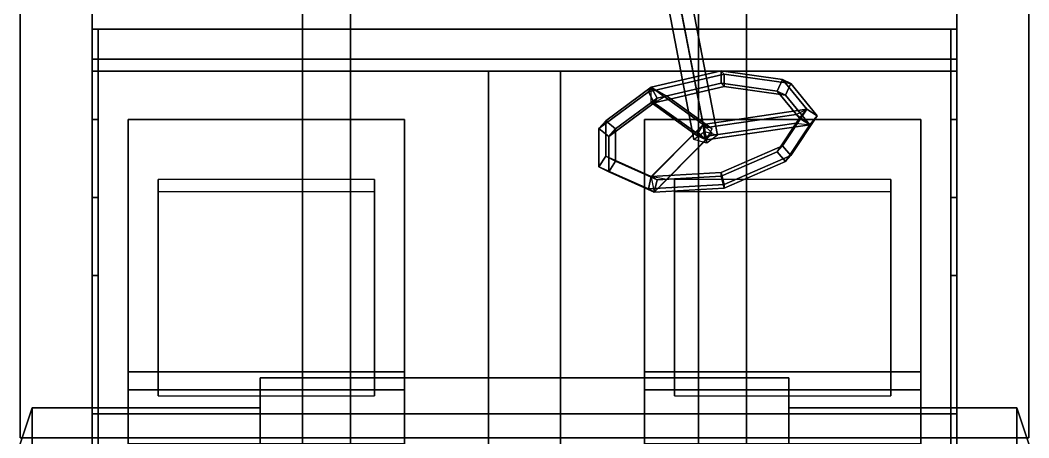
# Model space of a CAD drawing. Header units: millimetres. Extents: x -0.84 to 1, y -1.82 to 5.23.
# Drawn here: x -0.84 to 0.84, y -0.63 to 0.065 of the extents above; entities that cross this region are included whole.
import ezdxf

# ---------------------------------------------------------------- set-up
doc = ezdxf.new("R2010")
doc.units = ezdxf.units.MM
doc.layers.add('tent', color=1, linetype='Continuous')

msp = doc.modelspace()

# ---------------------------------------------------------------- linework, layer by layer
for points in [[(-0.37, 0.67, 0.37), (-0.37, -0.68, 0.37), (-0.37, -0.65, 0.47), (-0.37, 0.69, 0.47)], [(-0.37, 0.69, 0.47), (-0.37, -0.65, 0.47), (-0.29, -0.65, 0.47), (-0.29, 0.69, 0.47)], [(-0.29, -0.65, 0.47), (-0.29, -0.68, 0.37), (-0.29, 0.67, 0.37), (-0.29, 0.69, 0.47)], [(0.29, 0.67, 0.37), (0.29, -0.68, 0.37), (0.29, -0.65, 0.47), (0.29, 0.69, 0.47)], [(0.29, 0.69, 0.47), (0.29, -0.65, 0.47), (0.37, -0.65, 0.47), (0.37, 0.69, 0.47)], [(0.37, -0.65, 0.47), (0.37, -0.68, 0.37), (0.37, 0.67, 0.37), (0.37, 0.69, 0.47)], [(-0.29, 0.67, 0.37), (-0.29, -0.68, 0.37), (-0.37, -0.68, 0.37), (-0.37, 0.67, 0.37)], [(0.37, 0.67, 0.37), (0.37, -0.68, 0.37), (0.29, -0.68, 0.37), (0.29, 0.67, 0.37)], [(-0.84, 0.42, 0.47), (-0.84, -0.63, 0.47), (0.84, -0.63, 0.47), (0.84, 0.42, 0.47)], [(0.84, 0.42, 0.44), (0.84, -0.63, 0.44), (-0.84, -0.63, 0.44), (-0.84, 0.42, 0.44)], [(-0.84, -0.63, 0.44), (-0.84, -0.63, 0.47), (-0.84, 0.42, 0.47), (-0.84, 0.42, 0.44)], [(0.84, 0.42, 0.47), (0.84, -0.63, 0.47), (0.84, -0.63, 0.44), (0.84, 0.42, 0.44)], [(0.2584, 0.0944, 1.0363), (0.2407, 0.0811, 1.0188), (0.282, -0.1337, 1.1399), (0.2997, -0.1204, 1.1574)], [(0.28, 0.0887, 1.0189), (0.2584, 0.0944, 1.0363), (0.2997, -0.1204, 1.1574), (0.3213, -0.1261, 1.14)], [(0.2622, 0.0754, 1.0014), (0.28, 0.0887, 1.0189), (0.3213, -0.1261, 1.14), (0.3036, -0.1394, 1.1224)], [(-0.72, 0.08, 0.47), (-0.72, 0.05, 0.47), (-0.72, 0.05, 1.25), (-0.72, 0.08, 1.25)], [(-0.72, 0.08, 1.25), (-0.72, 0.05, 1.25), (0.72, 0.05, 1.25), (0.72, 0.08, 1.25)], [(0.2407, 0.0811, 1.0188), (0.2622, 0.0754, 1.0014), (0.3036, -0.1394, 1.1224), (0.282, -0.1337, 1.1399)], [(0.72, 0.05, 1.25), (0.72, 0.05, 0.47), (0.72, 0.08, 0.47), (0.72, 0.08, 1.25)], [(-0.72, 0.05, 1.25), (-0.72, 0.05, 0.47), (0.72, 0.05, 0.47), (0.72, 0.05, 1.25)], [(-0.72, 0.05, 0.47), (-0.72, -0.58, 0.47), (-0.72, -0.1, 0.57), (-0.72, 0.05, 0.57)], [(-0.72, 0.05, 0.57), (-0.72, -0.1, 0.57), (-0.71, -0.1, 0.57), (-0.71, 0.05, 0.57)], [(-0.71, -0.1, 0.57), (-0.71, -0.58, 0.47), (-0.71, 0.05, 0.47), (-0.71, 0.05, 0.57)], [(0.71, 0.05, 0.47), (0.71, -0.58, 0.47), (0.71, -0.1, 0.57), (0.71, 0.05, 0.57)], [(0.71, 0.05, 0.57), (0.71, -0.1, 0.57), (0.72, -0.1, 0.57), (0.72, 0.05, 0.57)], [(0.72, -0.1, 0.57), (0.72, -0.58, 0.47), (0.72, 0.05, 0.47), (0.72, 0.05, 0.57)], [(-0.06, -0.02, 0.47), (-0.06, -1.09, 0.47), (-0.06, -1.09, 0.62), (-0.06, -0.02, 0.62)], [(-0.06, -0.02, 0.62), (-0.06, -1.09, 0.62), (0.06, -1.09, 0.62), (0.06, -0.02, 0.62)], [(0.06, -0.02, 0.62), (0.06, -0.02, 0.47), (-0.06, -0.02, 0.47), (-0.06, -0.02, 0.62)], [(0.06, -1.09, 0.62), (0.06, -1.09, 0.47), (0.06, -0.02, 0.47), (0.06, -0.02, 0.62)], [(0.2112, -0.0466, 1.267), (0.2063, -0.0542, 1.2861), (0.3325, -0.0247, 1.2954), (0.3275, -0.0194, 1.2755)], [(0.2063, -0.0542, 1.2861), (0.2162, -0.0724, 1.2815), (0.3324, -0.0452, 1.29), (0.3325, -0.0247, 1.2954)], [(0.2211, -0.0648, 1.2623), (0.2112, -0.0466, 1.267), (0.3275, -0.0194, 1.2755), (0.3274, -0.0399, 1.2701)], [(0.3274, -0.0399, 1.2701), (0.3275, -0.0194, 1.2755), (0.4297, -0.0339, 1.215), (0.4209, -0.0532, 1.2148)], [(0.3275, -0.0194, 1.2755), (0.3325, -0.0247, 1.2954), (0.4436, -0.0404, 1.2297), (0.4297, -0.0339, 1.215)], [(0.3325, -0.0247, 1.2954), (0.3324, -0.0452, 1.29), (0.4347, -0.0597, 1.2295), (0.4436, -0.0404, 1.2297)], [(0.1353, -0.1027, 1.1933), (0.1239, -0.1151, 1.2062), (0.2063, -0.0542, 1.2861), (0.2112, -0.0466, 1.267)], [(0.1517, -0.116, 1.1949), (0.1353, -0.1027, 1.1933), (0.2112, -0.0466, 1.267), (0.2211, -0.0648, 1.2623)], [(0.211, -0.0722, 1.2525), (0.2112, -0.0466, 1.267), (0.2975, -0.1084, 1.1278), (0.2872, -0.1268, 1.1296)], [(0.2112, -0.0466, 1.267), (0.2366, -0.0611, 1.2634), (0.3128, -0.1157, 1.1406), (0.2975, -0.1084, 1.1278)], [(0.2162, -0.0724, 1.2815), (0.2211, -0.0648, 1.2623), (0.3274, -0.0399, 1.2701), (0.3324, -0.0452, 1.29)], [(0.3324, -0.0452, 1.29), (0.3274, -0.0399, 1.2701), (0.4209, -0.0532, 1.2148), (0.4347, -0.0597, 1.2295)], [(0.4209, -0.0532, 1.2148), (0.4297, -0.0339, 1.215), (0.4701, -0.0832, 1.1136), (0.4578, -0.0983, 1.1221)], [(0.4297, -0.0339, 1.215), (0.4436, -0.0404, 1.2297), (0.4874, -0.094, 1.1197), (0.4701, -0.0832, 1.1136)], [(0.4436, -0.0404, 1.2297), (0.4347, -0.0597, 1.2295), (0.4751, -0.109, 1.1282), (0.4874, -0.094, 1.1197)], [(0.1239, -0.1151, 1.2062), (0.1403, -0.1284, 1.2078), (0.2162, -0.0724, 1.2815), (0.2063, -0.0542, 1.2861)], [(0.1403, -0.1284, 1.2078), (0.1517, -0.116, 1.1949), (0.2211, -0.0648, 1.2623), (0.2162, -0.0724, 1.2815)], [(0.2366, -0.0611, 1.2634), (0.2162, -0.0724, 1.2815), (0.3025, -0.1342, 1.1424), (0.3128, -0.1157, 1.1406)], [(0.4347, -0.0597, 1.2295), (0.4209, -0.0532, 1.2148), (0.4578, -0.0983, 1.1221), (0.4751, -0.109, 1.1282)], [(0.2162, -0.0724, 1.2815), (0.211, -0.0722, 1.2525), (0.2872, -0.1268, 1.1296), (0.3025, -0.1342, 1.1424)], [(0.4524, -0.0917, 1.1356), (0.4701, -0.0832, 1.1136), (0.2975, -0.1084, 1.1278), (0.3, -0.1139, 1.1482)], [(0.4701, -0.0832, 1.1136), (0.4524, -0.1064, 1.1095), (0.3, -0.1287, 1.122), (0.2975, -0.1084, 1.1278)], [(0.4578, -0.0983, 1.1221), (0.4701, -0.0832, 1.1136), (0.4297, -0.1443, 1.019), (0.4209, -0.1542, 1.0356)], [(0.4701, -0.0832, 1.1136), (0.4874, -0.094, 1.1197), (0.4436, -0.1603, 1.0169), (0.4297, -0.1443, 1.019)], [(-0.72, -0.58, 0.47), (-0.72, -0.58, 0.47), (-0.72, -0.23, 0.6), (-0.72, -0.1, 0.57)], [(-0.72, -0.1, 0.57), (-0.72, -0.23, 0.6), (-0.71, -0.23, 0.6), (-0.71, -0.1, 0.57)], [(-0.71, -0.23, 0.6), (-0.71, -0.58, 0.47), (-0.71, -0.58, 0.47), (-0.71, -0.1, 0.57)], [(-0.2, -0.1, 0.77), (-0.2, -0.1, 0.68), (-0.66, -0.1, 0.68), (-0.66, -0.1, 0.77)], [(-0.2, -0.1, 0.68), (-0.2, -0.52, 0.64), (-0.66, -0.52, 0.64), (-0.66, -0.1, 0.68)], [(-0.66, -0.1, 0.77), (-0.66, -0.52, 0.72), (-0.2, -0.52, 0.72), (-0.2, -0.1, 0.77)], [(-0.66, -0.1, 0.68), (-0.66, -0.52, 0.64), (-0.66, -0.52, 0.72), (-0.66, -0.1, 0.77)], [(-0.2, -0.52, 0.72), (-0.2, -0.52, 0.64), (-0.2, -0.1, 0.68), (-0.2, -0.1, 0.77)], [(0.66, -0.1, 0.77), (0.66, -0.1, 0.68), (0.2, -0.1, 0.68), (0.2, -0.1, 0.77)], [(0.2, -0.1, 0.68), (0.2, -0.52, 0.64), (0.2, -0.52, 0.72), (0.2, -0.1, 0.77)], [(0.2, -0.1, 0.77), (0.2, -0.52, 0.72), (0.66, -0.52, 0.72), (0.66, -0.1, 0.77)], [(0.66, -0.1, 0.68), (0.66, -0.52, 0.64), (0.2, -0.52, 0.64), (0.2, -0.1, 0.68)], [(0.4751, -0.109, 1.1282), (0.4524, -0.0917, 1.1356), (0.3, -0.1139, 1.1482), (0.3025, -0.1342, 1.1424)], [(0.4751, -0.109, 1.1282), (0.4578, -0.0983, 1.1221), (0.4209, -0.1542, 1.0356), (0.4347, -0.1701, 1.0335)], [(0.4874, -0.094, 1.1197), (0.4751, -0.109, 1.1282), (0.4347, -0.1701, 1.0335), (0.4436, -0.1603, 1.0169)], [(0.66, -0.52, 0.72), (0.66, -0.52, 0.64), (0.66, -0.1, 0.68), (0.66, -0.1, 0.77)], [(0.71, -0.58, 0.47), (0.71, -0.58, 0.47), (0.71, -0.23, 0.6), (0.71, -0.1, 0.57)], [(0.71, -0.1, 0.57), (0.71, -0.23, 0.6), (0.72, -0.23, 0.6), (0.72, -0.1, 0.57)], [(0.72, -0.23, 0.6), (0.72, -0.58, 0.47), (0.72, -0.58, 0.47), (0.72, -0.1, 0.57)], [(0.1353, -0.1614, 1.089), (0.1239, -0.1789, 1.0929), (0.1239, -0.1151, 1.2062), (0.1353, -0.1027, 1.1933)], [(0.1239, -0.1789, 1.0929), (0.1403, -0.1872, 1.1035), (0.1403, -0.1284, 1.2078), (0.1239, -0.1151, 1.2062)], [(0.1517, -0.1698, 1.0996), (0.1353, -0.1614, 1.089), (0.1353, -0.1027, 1.1933), (0.1517, -0.116, 1.1949)], [(0.1403, -0.1872, 1.1035), (0.1517, -0.1698, 1.0996), (0.1517, -0.116, 1.1949), (0.1403, -0.1284, 1.2078)], [(0.2112, -0.1954, 1.0029), (0.211, -0.1963, 1.0323), (0.2872, -0.1195, 1.1427), (0.2975, -0.1084, 1.1278)], [(0.2366, -0.1999, 1.0172), (0.2112, -0.1954, 1.0029), (0.2975, -0.1084, 1.1278), (0.3128, -0.1231, 1.1275)], [(0.4524, -0.1064, 1.1095), (0.4751, -0.109, 1.1282), (0.3025, -0.1342, 1.1424), (0.3, -0.1287, 1.122)], [(0.211, -0.1963, 1.0323), (0.2162, -0.2212, 1.0174), (0.3025, -0.1342, 1.1424), (0.2872, -0.1195, 1.1427)], [(0.2162, -0.2212, 1.0174), (0.2366, -0.1999, 1.0172), (0.3128, -0.1231, 1.1275), (0.3025, -0.1342, 1.1424)], [(0.4209, -0.1542, 1.0356), (0.4297, -0.1443, 1.019), (0.3275, -0.1886, 0.9752), (0.3274, -0.1946, 0.9956)], [(0.4297, -0.1443, 1.019), (0.4436, -0.1603, 1.0169), (0.3325, -0.2084, 0.9694), (0.3275, -0.1886, 0.9752)], [(0.2112, -0.1954, 1.0029), (0.2063, -0.2157, 0.9994), (0.1239, -0.1789, 1.0929), (0.1353, -0.1614, 1.089)], [(0.2211, -0.2008, 1.0209), (0.2112, -0.1954, 1.0029), (0.1353, -0.1614, 1.089), (0.1517, -0.1698, 1.0996)], [(0.4347, -0.1701, 1.0335), (0.4209, -0.1542, 1.0356), (0.3274, -0.1946, 0.9956), (0.3324, -0.2144, 0.9897)], [(0.4436, -0.1603, 1.0169), (0.4347, -0.1701, 1.0335), (0.3324, -0.2144, 0.9897), (0.3325, -0.2084, 0.9694)], [(0.2063, -0.2157, 0.9994), (0.2162, -0.2212, 1.0174), (0.1403, -0.1872, 1.1035), (0.1239, -0.1789, 1.0929)], [(0.2162, -0.2212, 1.0174), (0.2211, -0.2008, 1.0209), (0.1517, -0.1698, 1.0996), (0.1403, -0.1872, 1.1035)], [(-0.25, -0.22, 0.67), (-0.25, -0.2, 0.47), (-0.61, -0.2, 0.47), (-0.61, -0.22, 0.67)], [(-0.61, -0.2, 0.47), (-0.61, -0.56, 0.47), (-0.61, -0.52, 0.64), (-0.61, -0.22, 0.67)], [(-0.25, -0.52, 0.64), (-0.25, -0.56, 0.47), (-0.25, -0.2, 0.47), (-0.25, -0.22, 0.67)], [(0.3275, -0.1886, 0.9752), (0.3325, -0.2084, 0.9694), (0.2063, -0.2157, 0.9994), (0.2112, -0.1954, 1.0029)], [(0.3274, -0.1946, 0.9956), (0.3275, -0.1886, 0.9752), (0.2112, -0.1954, 1.0029), (0.2211, -0.2008, 1.0209)], [(0.3324, -0.2144, 0.9897), (0.3274, -0.1946, 0.9956), (0.2211, -0.2008, 1.0209), (0.2162, -0.2212, 1.0174)], [(0.25, -0.2, 0.47), (0.25, -0.56, 0.47), (0.25, -0.52, 0.64), (0.25, -0.22, 0.67)], [(0.61, -0.22, 0.67), (0.61, -0.2, 0.47), (0.25, -0.2, 0.47), (0.25, -0.22, 0.67)], [(0.61, -0.52, 0.64), (0.61, -0.56, 0.47), (0.61, -0.2, 0.47), (0.61, -0.22, 0.67)], [(0.3325, -0.2084, 0.9694), (0.3324, -0.2144, 0.9897), (0.2162, -0.2212, 1.0174), (0.2063, -0.2157, 0.9994)], [(-0.72, -0.58, 0.47), (-0.72, -0.58, 0.47), (-0.72, -0.36, 0.68), (-0.72, -0.23, 0.6)], [(-0.72, -0.23, 0.6), (-0.72, -0.36, 0.68), (-0.71, -0.36, 0.68), (-0.71, -0.23, 0.6)], [(-0.71, -0.36, 0.68), (-0.71, -0.58, 0.47), (-0.71, -0.58, 0.47), (-0.71, -0.23, 0.6)], [(0.71, -0.58, 0.47), (0.71, -0.58, 0.47), (0.71, -0.36, 0.68), (0.71, -0.23, 0.6)], [(0.71, -0.23, 0.6), (0.71, -0.36, 0.68), (0.72, -0.36, 0.68), (0.72, -0.23, 0.6)], [(0.72, -0.36, 0.68), (0.72, -0.58, 0.47), (0.72, -0.58, 0.47), (0.72, -0.23, 0.6)], [(-0.72, -0.58, 0.47), (-0.72, -0.76, 0.89), (-0.72, -0.67, 1.06), (-0.72, -0.36, 0.68)], [(-0.72, -0.36, 0.68), (-0.72, -0.67, 1.06), (-0.71, -0.67, 1.06), (-0.71, -0.36, 0.68)], [(-0.71, -0.67, 1.06), (-0.71, -0.76, 0.89), (-0.71, -0.58, 0.47), (-0.71, -0.36, 0.68)], [(0.71, -0.58, 0.47), (0.71, -0.76, 0.89), (0.71, -0.67, 1.06), (0.71, -0.36, 0.68)], [(0.71, -0.36, 0.68), (0.71, -0.67, 1.06), (0.72, -0.67, 1.06), (0.72, -0.36, 0.68)], [(0.72, -0.67, 1.06), (0.72, -0.76, 0.89), (0.72, -0.58, 0.47), (0.72, -0.36, 0.68)], [(-0.2, -0.52, 0.64), (-0.2, -0.64, 0.65), (-0.66, -0.64, 0.65), (-0.66, -0.52, 0.64)], [(-0.66, -0.52, 0.72), (-0.66, -0.55, 0.72), (-0.2, -0.55, 0.72), (-0.2, -0.52, 0.72)], [(-0.66, -0.64, 0.65), (-0.66, -0.55, 0.72), (-0.66, -0.52, 0.72), (-0.66, -0.52, 0.64)], [(-0.61, -0.52, 0.64), (-0.61, -0.56, 0.47), (-0.25, -0.56, 0.47), (-0.25, -0.52, 0.64)], [(-0.2, -0.52, 0.72), (-0.2, -0.55, 0.72), (-0.2, -0.64, 0.65), (-0.2, -0.52, 0.64)], [(0.2, -0.64, 0.65), (0.2, -0.55, 0.72), (0.2, -0.52, 0.72), (0.2, -0.52, 0.64)], [(0.2, -0.52, 0.72), (0.2, -0.55, 0.72), (0.66, -0.55, 0.72), (0.66, -0.52, 0.72)], [(0.66, -0.52, 0.64), (0.66, -0.64, 0.65), (0.2, -0.64, 0.65), (0.2, -0.52, 0.64)], [(0.25, -0.52, 0.64), (0.25, -0.56, 0.47), (0.61, -0.56, 0.47), (0.61, -0.52, 0.64)], [(0.66, -0.52, 0.72), (0.66, -0.55, 0.72), (0.66, -0.64, 0.65), (0.66, -0.52, 0.64)], [(0.44, -0.53, 0.47), (0.44, -0.77, 0.58), (-0.44, -0.77, 0.58), (-0.44, -0.53, 0.47)], [(-0.44, -0.53, 0.47), (-0.44, -0.77, 0.58), (0.44, -0.77, 0.58), (0.44, -0.53, 0.47)], [(-0.44, -0.53, 0.47), (-0.44, -0.5922, 0.4985), (-0.44, -0.58, 0.47), (-0.44, -0.53, 0.47)], [(-0.44, -0.53, 0.47), (-0.44, -0.58, 0.47), (-0.44, -0.5922, 0.4985), (-0.44, -0.53, 0.47)], [(0.44, -0.53, 0.47), (0.44, -0.58, 0.47), (0.44, -0.5922, 0.4985), (0.44, -0.53, 0.47)], [(0.44, -0.53, 0.47), (0.44, -0.5922, 0.4985), (0.44, -0.58, 0.47), (0.44, -0.53, 0.47)], [(-0.66, -0.55, 0.72), (-0.66, -0.59, 1.1), (-0.2, -0.59, 1.1), (-0.2, -0.55, 0.72)], [(-0.66, -0.64, 0.65), (-0.66, -0.68, 1.12), (-0.66, -0.59, 1.1), (-0.66, -0.55, 0.72)], [(-0.2, -0.59, 1.1), (-0.2, -0.68, 1.12), (-0.2, -0.64, 0.65), (-0.2, -0.55, 0.72)], [(0.2, -0.55, 0.72), (0.2, -0.59, 1.1), (0.66, -0.59, 1.1), (0.66, -0.55, 0.72)], [(0.2, -0.64, 0.65), (0.2, -0.68, 1.12), (0.2, -0.59, 1.1), (0.2, -0.55, 0.72)], [(0.66, -0.59, 1.1), (0.66, -0.68, 1.12), (0.66, -0.64, 0.65), (0.66, -0.55, 0.72)], [(-0.82, -0.58, 0.47), (-0.82, -0.76, 0.89), (-0.84, -0.79, 0.83), (-0.84, -0.64, 0.47)], [(-0.84, -0.64, 0.47), (-0.84, -0.79, 0.83), (-0.82, -0.76, 0.89), (-0.82, -0.58, 0.47)], [(-0.44, -0.58, 0.47), (-0.44, -0.76, 0.89), (-0.82, -0.76, 0.89), (-0.82, -0.58, 0.47)], [(-0.82, -0.58, 0.47), (-0.82, -0.76, 0.89), (-0.44, -0.76, 0.89), (-0.44, -0.58, 0.47)], [(0.44, -0.58, 0.47), (0.44, -0.76, 0.89), (0.82, -0.76, 0.89), (0.82, -0.58, 0.47)], [(0.82, -0.58, 0.47), (0.82, -0.76, 0.89), (0.44, -0.76, 0.89), (0.44, -0.58, 0.47)], [(0.84, -0.64, 0.47), (0.84, -0.79, 0.83), (0.82, -0.76, 0.89), (0.82, -0.58, 0.47)], [(0.82, -0.58, 0.47), (0.82, -0.76, 0.89), (0.84, -0.79, 0.83), (0.84, -0.64, 0.47)], [(-0.66, -0.59, 1.1), (-0.66, -0.68, 1.12), (-0.2, -0.68, 1.12), (-0.2, -0.59, 1.1)], [(-0.44, -0.5922, 0.4985), (-0.44, -0.77, 0.58), (-0.44, -0.77, 0.89), (-0.44, -0.76, 0.89)], [(-0.44, -0.76, 0.89), (-0.44, -0.77, 0.89), (-0.44, -0.77, 0.58), (-0.44, -0.5922, 0.4985)], [(0.2, -0.59, 1.1), (0.2, -0.68, 1.12), (0.66, -0.68, 1.12), (0.66, -0.59, 1.1)], [(0.44, -0.5922, 0.4985), (0.44, -0.77, 0.58), (0.44, -0.77, 0.89), (0.44, -0.76, 0.89)], [(0.44, -0.76, 0.89), (0.44, -0.77, 0.89), (0.44, -0.77, 0.58), (0.44, -0.5922, 0.4985)], [(0.84, -0.63, 0.44), (0.84, -0.63, 0.47), (-0.84, -0.63, 0.47), (-0.84, -0.63, 0.44)]]:
    msp.add_3dface(points)
at = {"layer": 'tent'}
for points in [[(-0.72, 0.08, 1.21), (-0.72, 0.05, 1.21), (-0.72, -0.02, 1.51), (-0.72, 0, 1.51)], [(-0.72, 0, 1.51), (-0.72, -0.02, 1.51), (-0.72, 0.05, 1.21), (-0.72, 0.08, 1.21)], [(0.72, 0.08, 1.21), (0.72, 0.05, 1.21), (0.72, -0.02, 1.51), (0.72, 0, 1.51)], [(0.72, 0, 1.51), (0.72, -0.02, 1.51), (0.72, 0.05, 1.21), (0.72, 0.08, 1.21)], [(-0.72, 0, 1.51), (-0.72, -0.59, 1.49), (-0.72, -0.59, 1.73), (-0.72, -0.02, 1.58)], [(-0.72, -0.02, 1.58), (-0.72, -0.59, 1.73), (-0.72, -0.59, 1.49), (-0.72, 0, 1.51)], [(-0.72, 0, 1.51), (0.72, 0, 1.51), (0.72, -0.02, 1.58), (-0.72, -0.02, 1.58)], [(-0.72, -0.02, 1.58), (0.72, -0.02, 1.58), (0.72, 0, 1.51), (-0.72, 0, 1.51)], [(0.72, 0, 1.51), (0.72, -0.59, 1.49), (0.72, -0.59, 1.73), (0.72, -0.02, 1.58)], [(0.72, -0.02, 1.58), (0.72, -0.59, 1.73), (0.72, -0.59, 1.49), (0.72, 0, 1.51)], [(-0.72, -0.59, 1.73), (0.72, -0.59, 1.73), (0.72, -0.02, 1.58), (-0.72, -0.02, 1.58)], [(-0.72, -0.02, 1.58), (0.72, -0.02, 1.58), (0.72, -0.59, 1.73), (-0.72, -0.59, 1.73)], [(-0.72, -0.59, 1.73), (-0.72, -1.54, 1.72), (-0.72, -1.36, 1.44), (-0.72, -0.59, 1.49)], [(-0.72, -0.59, 1.49), (-0.72, -1.36, 1.44), (-0.72, -1.54, 1.72), (-0.72, -0.59, 1.73)], [(-0.72, -0.59, 1.73), (0.72, -0.59, 1.73), (0.72, -1.54, 1.72), (-0.72, -1.54, 1.72)], [(-0.72, -1.54, 1.72), (0.72, -1.54, 1.72), (0.72, -0.59, 1.73), (-0.72, -0.59, 1.73)], [(0.72, -0.59, 1.73), (0.72, -1.54, 1.72), (0.72, -1.36, 1.44), (0.72, -0.59, 1.49)], [(0.72, -0.59, 1.49), (0.72, -1.36, 1.44), (0.72, -1.54, 1.72), (0.72, -0.59, 1.73)]]:
    msp.add_3dface(points, dxfattribs=at)

doc.saveas('drawing.dxf')
